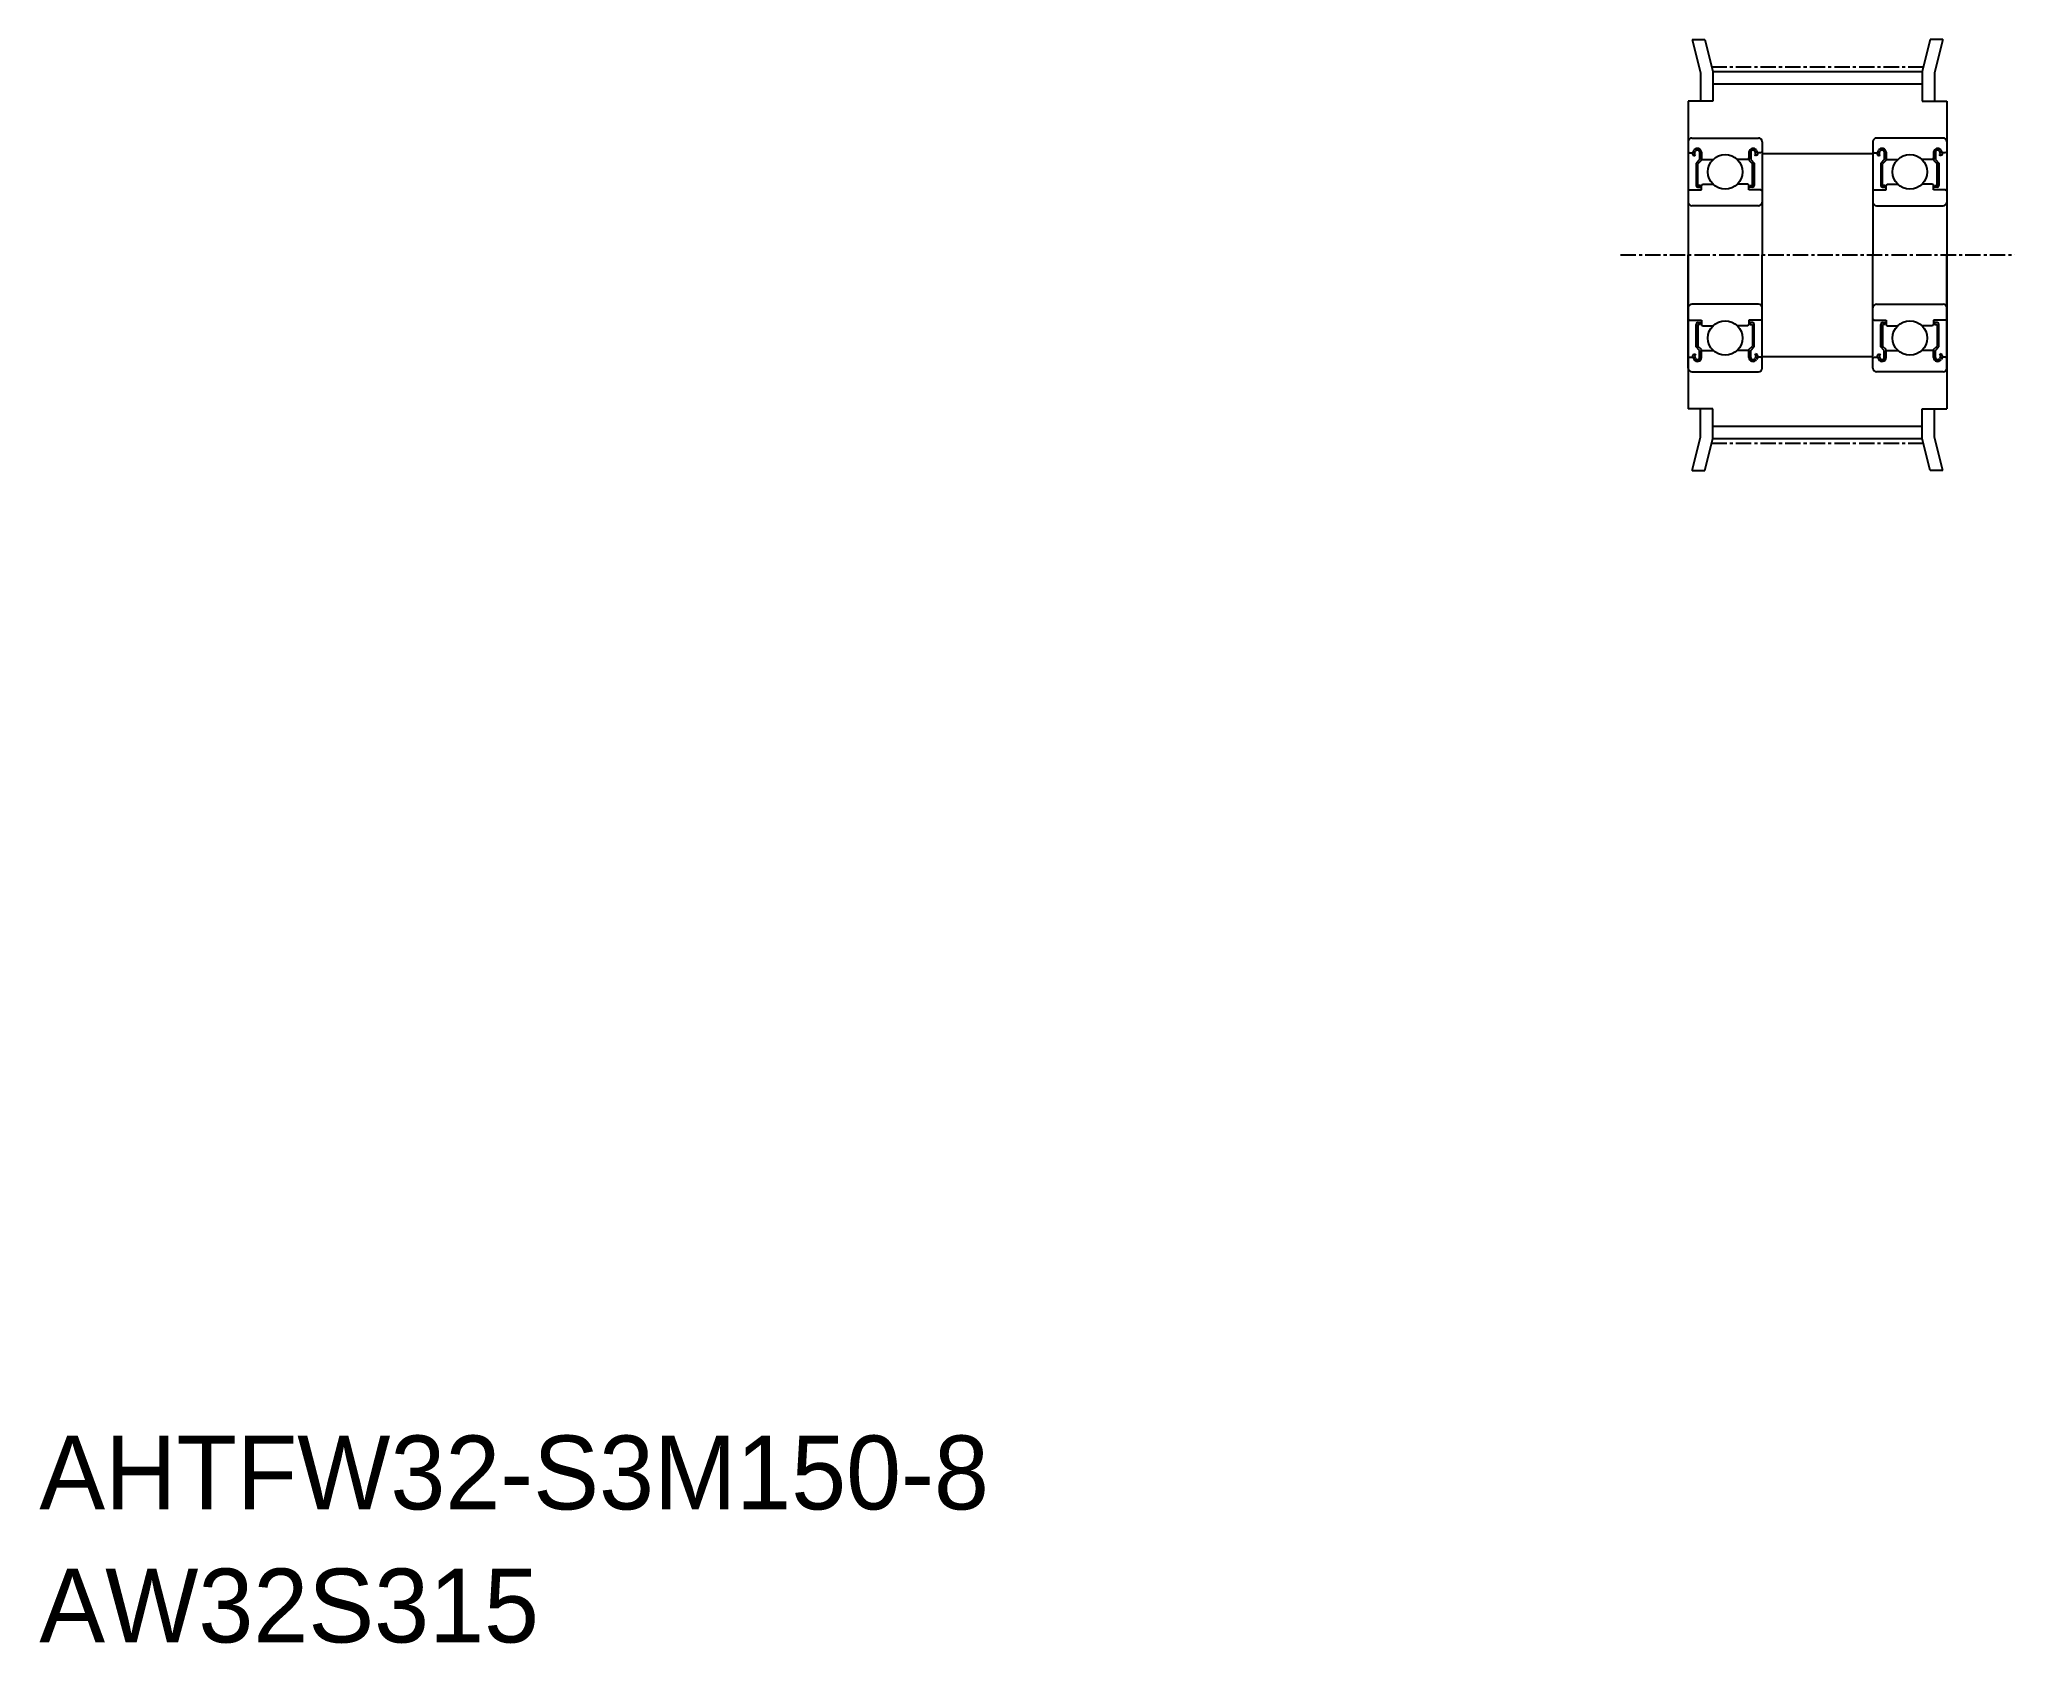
# Model space of a CAD drawing. Extents: x -286 to -126, y -61 to 69.
import ezdxf

# ---------------------------------------------------------------- set-up
doc = ezdxf.new("R2010")
doc.units = 0
doc.linetypes.add('CENTER', pattern=[2, 1.25, -0.25, 0.25, -0.25])
doc.layers.get('0').update_dxf_attribs({"linetype": 'CONTINUOUS'})
doc.layers.add('CENTER', color=1, linetype='CENTER')

msp = doc.modelspace()

# ---------------------------------------------------------------- linework, layer by layer
for p, q in [((-151.74, 69.41), (-151.05, 66.71)), ((-151.74, 69.41), (-150.71, 69.41)), ((-150.71, 69.41), (-150.05, 66.81)), ((-132.39, 69.41), (-133.05, 66.81)), ((-131.37, 69.41), (-132.39, 69.41)), ((-131.37, 69.41), (-132.05, 66.71)), ((-151.05, 66.71), (-151.05, 64.41)), ((-150.05, 66.81), (-150.05, 64.41)), ((-150.05, 66.81), (-133.05, 66.81)), ((-150.05, 65.82), (-133.05, 65.82)), ((-133.05, 66.81), (-133.05, 64.41)), ((-132.05, 66.71), (-132.05, 64.41)), ((-150.05, 64.41), (-152.05, 64.41)), ((-152.05, 64.41), (-152.05, 39.41)), ((-133.05, 64.41), (-131.05, 64.41)), ((-131.05, 64.41), (-131.05, 39.41)), ((-152.05, 61.11), (-152.05, 51.91)), ((-151.75, 61.41), (-146.35, 61.41)), ((-146.05, 61.11), (-146.05, 51.91)), ((-137.05, 61.11), (-137.05, 51.91)), ((-131.35, 61.41), (-136.75, 61.41)), ((-131.05, 61.11), (-131.05, 51.91)), ((-152.05, 60.31), (-151.95, 60.21)), ((-151.95, 60.21), (-151.69, 60.21)), ((-151.69, 60.21), (-151.58, 60.41)), ((-151.64, 60.02), (-151.52, 59.95)), ((-151.57, 60.14), (-151.46, 60.34)), ((-151.45, 60.07), (-151.57, 60.14)), ((-151.52, 59.95), (-151.45, 60.07)), ((-151.13, 59.66), (-151.41, 59.38)), ((-151.41, 59.38), (-151.41, 57.56)), ((-150.98, 59.6), (-151.27, 59.32)), ((-151.13, 60.25), (-151.13, 59.66)), ((-150.98, 60.25), (-150.98, 59.6)), ((-150.98, 59.76), (-150.88, 59.66)), ((-150.88, 59.66), (-150.03, 59.66)), ((-147.22, 59.66), (-148.07, 59.66)), ((-147.12, 59.76), (-147.22, 59.66)), ((-147.12, 60.25), (-147.12, 59.6)), ((-147.12, 59.6), (-146.83, 59.32)), ((-146.97, 60.25), (-146.97, 59.66)), ((-146.97, 59.66), (-146.69, 59.38)), ((-146.69, 59.38), (-146.69, 57.56)), ((-146.53, 60.14), (-146.65, 60.34)), ((-146.65, 60.07), (-146.53, 60.14)), ((-146.58, 59.95), (-146.65, 60.07)), ((-146.46, 60.02), (-146.58, 59.95)), ((-146.41, 60.21), (-146.52, 60.41)), ((-146.15, 60.21), (-146.41, 60.21)), ((-146.05, 60.31), (-146.15, 60.21)), ((-137.05, 60.31), (-136.95, 60.21)), ((-136.95, 60.21), (-136.69, 60.21)), ((-136.69, 60.21), (-136.58, 60.41)), ((-136.64, 60.02), (-136.52, 59.95)), ((-136.57, 60.14), (-136.46, 60.34)), ((-136.45, 60.07), (-136.57, 60.14)), ((-136.52, 59.95), (-136.45, 60.07)), ((-136.13, 59.66), (-136.41, 59.38)), ((-136.41, 59.38), (-136.41, 57.56)), ((-135.98, 59.6), (-136.27, 59.32)), ((-136.13, 60.25), (-136.13, 59.66)), ((-135.98, 60.25), (-135.98, 59.6)), ((-135.98, 59.76), (-135.88, 59.66)), ((-135.88, 59.66), (-135.03, 59.66)), ((-132.22, 59.66), (-133.07, 59.66)), ((-132.12, 59.76), (-132.22, 59.66)), ((-132.12, 60.25), (-132.12, 59.6)), ((-132.12, 59.6), (-131.83, 59.32)), ((-131.97, 60.25), (-131.97, 59.66)), ((-131.97, 59.66), (-131.69, 59.38)), ((-131.69, 59.38), (-131.69, 57.56)), ((-131.53, 60.14), (-131.65, 60.34)), ((-131.65, 60.07), (-131.53, 60.14)), ((-131.58, 59.95), (-131.65, 60.07)), ((-131.46, 60.02), (-131.58, 59.95)), ((-131.41, 60.21), (-131.52, 60.41)), ((-131.15, 60.21), (-131.41, 60.21)), ((-131.05, 60.31), (-131.15, 60.21)), ((-151.27, 57.56), (-151.27, 59.32)), ((-146.83, 57.56), (-146.83, 59.32)), ((-146.05, 58.81), (-146.05, 58.81)), ((-137.05, 58.81), (-137.05, 58.81)), ((-136.27, 57.56), (-136.27, 59.32)), ((-131.83, 57.56), (-131.83, 59.32)), ((-152.05, 57.11), (-151.95, 57.21)), ((-151.95, 57.21), (-150.98, 57.21)), ((-151.05, 57.56), (-151.27, 57.56)), ((-151.27, 57.41), (-151.05, 57.41)), ((-151.05, 57.41), (-151.05, 57.56)), ((-150.98, 57.56), (-150.88, 57.66)), ((-150.98, 57.21), (-150.98, 57.56)), ((-150.88, 57.66), (-150.03, 57.66)), ((-147.22, 57.66), (-148.07, 57.66)), ((-147.12, 57.56), (-147.22, 57.66)), ((-147.12, 57.21), (-147.12, 57.56)), ((-146.15, 57.21), (-147.12, 57.21)), ((-147.05, 57.41), (-147.05, 57.56)), ((-147.05, 57.56), (-146.83, 57.56)), ((-146.83, 57.41), (-147.05, 57.41)), ((-146.05, 57.11), (-146.15, 57.21)), ((-146.05, 56.51), (-146.05, 56.51)), ((-137.05, 57.11), (-136.95, 57.21)), ((-137.05, 56.51), (-137.05, 56.51)), ((-136.95, 57.21), (-135.98, 57.21)), ((-136.05, 57.56), (-136.27, 57.56)), ((-136.27, 57.41), (-136.05, 57.41)), ((-136.05, 57.41), (-136.05, 57.56)), ((-135.98, 57.56), (-135.88, 57.66)), ((-135.98, 57.21), (-135.98, 57.56)), ((-135.88, 57.66), (-135.03, 57.66)), ((-132.22, 57.66), (-133.07, 57.66)), ((-132.12, 57.56), (-132.22, 57.66)), ((-132.12, 57.21), (-132.12, 57.56)), ((-131.15, 57.21), (-132.12, 57.21)), ((-132.05, 57.56), (-131.83, 57.56)), ((-132.05, 57.41), (-132.05, 57.56)), ((-131.83, 57.41), (-132.05, 57.41)), ((-131.05, 57.11), (-131.15, 57.21)), ((-146.35, 55.91), (-151.75, 55.91)), ((-136.75, 55.91), (-131.35, 55.91)), ((-152.05, 42.71), (-152.05, 51.91)), ((-146.05, 42.71), (-146.05, 51.91)), ((-137.05, 42.71), (-137.05, 51.91)), ((-131.05, 42.71), (-131.05, 51.91)), ((-152.05, 46.71), (-151.95, 46.61)), ((-151.95, 46.61), (-150.98, 46.61)), ((-146.35, 47.91), (-151.75, 47.91)), ((-150.98, 46.61), (-150.98, 46.26)), ((-147.12, 46.61), (-147.12, 46.26)), ((-146.15, 46.61), (-147.12, 46.61)), ((-146.05, 46.71), (-146.15, 46.61)), ((-137.05, 46.71), (-136.95, 46.61)), ((-136.95, 46.61), (-135.98, 46.61)), ((-136.75, 47.91), (-131.35, 47.91)), ((-135.98, 46.61), (-135.98, 46.26)), ((-132.12, 46.61), (-132.12, 46.26)), ((-131.15, 46.61), (-132.12, 46.61)), ((-131.05, 46.71), (-131.15, 46.61)), ((-151.41, 44.45), (-151.41, 46.27)), ((-151.27, 46.41), (-151.05, 46.41)), ((-151.27, 46.27), (-151.27, 44.51)), ((-151.05, 46.27), (-151.27, 46.27)), ((-151.05, 46.41), (-151.05, 46.27)), ((-150.98, 46.26), (-150.88, 46.16)), ((-150.88, 46.16), (-150.03, 46.16)), ((-147.22, 46.16), (-148.07, 46.16)), ((-147.12, 46.26), (-147.22, 46.16)), ((-147.05, 46.41), (-147.05, 46.27)), ((-146.83, 46.41), (-147.05, 46.41)), ((-147.05, 46.27), (-146.83, 46.27)), ((-146.83, 46.27), (-146.83, 44.51)), ((-146.69, 44.45), (-146.69, 46.27)), ((-136.41, 44.45), (-136.41, 46.27)), ((-136.27, 46.41), (-136.05, 46.41)), ((-136.27, 46.27), (-136.27, 44.51)), ((-136.05, 46.27), (-136.27, 46.27)), ((-136.05, 46.41), (-136.05, 46.27)), ((-135.98, 46.26), (-135.88, 46.16)), ((-135.88, 46.16), (-135.03, 46.16)), ((-132.22, 46.16), (-133.07, 46.16)), ((-132.12, 46.26), (-132.22, 46.16)), ((-132.05, 46.41), (-132.05, 46.27)), ((-131.83, 46.41), (-132.05, 46.41)), ((-132.05, 46.27), (-131.83, 46.27)), ((-131.83, 46.27), (-131.83, 44.51)), ((-131.69, 44.45), (-131.69, 46.27)), ((-152.05, 43.51), (-151.95, 43.61)), ((-151.95, 43.61), (-151.69, 43.61)), ((-151.69, 43.61), (-151.58, 43.42)), ((-151.64, 43.81), (-151.52, 43.88)), ((-151.45, 43.76), (-151.57, 43.68)), ((-151.57, 43.68), (-151.46, 43.49)), ((-151.52, 43.88), (-151.45, 43.76)), ((-151.13, 44.16), (-151.41, 44.45)), ((-150.98, 44.22), (-151.27, 44.51)), ((-151.13, 43.58), (-151.13, 44.16)), ((-150.98, 43.58), (-150.98, 44.22)), ((-150.98, 44.06), (-150.88, 44.16)), ((-150.88, 44.16), (-150.03, 44.16)), ((-147.22, 44.16), (-148.07, 44.16)), ((-147.12, 44.06), (-147.22, 44.16)), ((-147.12, 44.22), (-146.83, 44.51)), ((-147.12, 43.58), (-147.12, 44.22)), ((-146.97, 44.16), (-146.69, 44.45)), ((-146.97, 43.58), (-146.97, 44.16)), ((-146.58, 43.88), (-146.65, 43.76)), ((-146.65, 43.76), (-146.53, 43.68)), ((-146.53, 43.68), (-146.65, 43.49)), ((-146.46, 43.81), (-146.58, 43.88)), ((-146.41, 43.61), (-146.52, 43.42)), ((-146.15, 43.61), (-146.41, 43.61)), ((-146.05, 43.51), (-146.15, 43.61)), ((-137.05, 43.51), (-136.95, 43.61)), ((-136.95, 43.61), (-136.69, 43.61)), ((-136.69, 43.61), (-136.58, 43.42)), ((-136.64, 43.81), (-136.52, 43.88)), ((-136.45, 43.76), (-136.57, 43.68)), ((-136.57, 43.68), (-136.46, 43.49)), ((-136.52, 43.88), (-136.45, 43.76)), ((-136.13, 44.16), (-136.41, 44.45)), ((-135.98, 44.22), (-136.27, 44.51)), ((-136.13, 43.58), (-136.13, 44.16)), ((-135.98, 43.58), (-135.98, 44.22)), ((-135.98, 44.06), (-135.88, 44.16)), ((-135.88, 44.16), (-135.03, 44.16)), ((-132.22, 44.16), (-133.07, 44.16)), ((-132.12, 44.06), (-132.22, 44.16)), ((-132.12, 44.22), (-131.83, 44.51)), ((-132.12, 43.58), (-132.12, 44.22)), ((-131.97, 44.16), (-131.69, 44.45)), ((-131.97, 43.58), (-131.97, 44.16)), ((-131.58, 43.88), (-131.65, 43.76)), ((-131.65, 43.76), (-131.53, 43.68)), ((-131.53, 43.68), (-131.65, 43.49)), ((-131.46, 43.81), (-131.58, 43.88)), ((-131.41, 43.61), (-131.52, 43.42)), ((-131.15, 43.61), (-131.41, 43.61)), ((-131.05, 43.51), (-131.15, 43.61)), ((-151.75, 42.41), (-146.35, 42.41)), ((-131.35, 42.41), (-136.75, 42.41)), ((-150.05, 39.41), (-152.05, 39.41)), ((-151.05, 37.12), (-151.05, 39.41)), ((-150.05, 37.01), (-150.05, 39.41)), ((-133.05, 39.41), (-131.05, 39.41)), ((-133.05, 37.01), (-133.05, 39.41)), ((-132.05, 37.12), (-132.05, 39.41)), ((-151.74, 34.41), (-151.05, 37.12)), ((-150.71, 34.41), (-150.05, 37.01)), ((-150.05, 38.01), (-133.05, 38.01)), ((-150.05, 37.01), (-133.05, 37.01)), ((-132.39, 34.41), (-133.05, 37.01)), ((-131.37, 34.41), (-132.05, 37.12)), ((-151.74, 34.41), (-150.71, 34.41)), ((-131.37, 34.41), (-132.39, 34.41))]:
    msp.add_line(p, q)
at = {"color": 7, "linetype": 'CONTINUOUS'}
for p, q in [((-146.05, 60.16), (-137.05, 60.16)), ((-146.05, 43.66), (-137.05, 43.66))]:
    msp.add_line(p, q, dxfattribs=at)
for centre in [(-149.05, 58.66), (-134.05, 58.66), (-149.05, 45.16), (-134.05, 45.16)]:
    msp.add_circle(centre, 1.4)
for centre, radius, start, end in [((-151.75, 61.11), 0.3, 90, 180), ((-146.35, 61.11), 0.3, 0, 90), ((-136.75, 61.11), 0.3, 90, 180), ((-131.35, 61.11), 0.3, 0, 90), ((-151.57, 60.14), 0.142, 149.9903, 240.0019), ((-151.3, 60.25), 0.319, 0, 150.0003), ((-151.3, 60.25), 0.177, 0, 150.0032), ((-146.8, 60.25), 0.319, 29.9997, 180), ((-146.8, 60.25), 0.177, 29.9968, 180), ((-146.53, 60.14), 0.142, 299.9981, 30.0097), ((-136.57, 60.14), 0.142, 149.9903, 240.0019), ((-136.3, 60.25), 0.319, 0, 150.0003), ((-136.3, 60.25), 0.177, 0, 150.0032), ((-131.8, 60.25), 0.319, 29.9997, 180), ((-131.8, 60.25), 0.177, 29.9968, 180), ((-131.53, 60.14), 0.142, 299.9981, 30.0097), ((-151.75, 56.21), 0.3, 180, 270), ((-151.27, 57.56), 0.142, 180, 270), ((-146.83, 57.56), 0.142, 270, 359.9999), ((-146.35, 56.21), 0.3, 270, 0), ((-136.75, 56.21), 0.3, 180, 270), ((-136.27, 57.56), 0.142, 180, 270), ((-131.83, 57.56), 0.142, 270, 360), ((-131.35, 56.21), 0.3, 270, 0), ((-151.75, 47.61), 0.3, 90, 180), ((-146.35, 47.61), 0.3, 0, 90), ((-136.75, 47.61), 0.3, 90, 180), ((-131.35, 47.61), 0.3, 0, 90), ((-151.27, 46.27), 0.142, 90, 179.9999), ((-146.83, 46.27), 0.142, 0, 90), ((-136.27, 46.27), 0.142, 90, 180), ((-131.83, 46.27), 0.142, 0.0001, 90), ((-151.57, 43.68), 0.142, 119.9981, 210.0097), ((-151.3, 43.58), 0.319, 209.9997, 0), ((-151.3, 43.58), 0.177, 209.9968, 0), ((-146.8, 43.58), 0.319, 180, 330.0003), ((-146.8, 43.58), 0.177, 180, 330.0032), ((-146.53, 43.68), 0.142, 329.9903, 60.0019), ((-136.57, 43.68), 0.142, 119.9981, 210.0097), ((-136.3, 43.58), 0.319, 209.9997, 0), ((-136.3, 43.58), 0.177, 209.9968, 0), ((-131.8, 43.58), 0.319, 180, 330.0003), ((-131.8, 43.58), 0.177, 180, 330.0032), ((-131.53, 43.68), 0.142, 329.9903, 60.0019), ((-151.75, 42.71), 0.3, 180, 270), ((-146.35, 42.71), 0.3, 270, 0), ((-136.75, 42.71), 0.3, 180, 270), ((-131.35, 42.71), 0.3, 270, 0)]:
    msp.add_arc(centre, radius, start, end)
at = {"layer": 'CENTER', "color": 1, "linetype": 'CENTER'}
for p, q in [((-150.18, 67.19), (-132.92, 67.19)), ((-157.55, 51.91), (-125.55, 51.91)), ((-150.18, 36.63), (-132.92, 36.63))]:
    msp.add_line(p, q, dxfattribs=at)

# ---------------------------------------------------------------- texts
at = {"color": 7, "linetype": 'CONTINUOUS'}
for s, p in [('AHTFW32-S3M150-8', (-285.99, -50)), ('AW32S315', (-285.99, -60.81))]:
    msp.add_text(s, height=6, dxfattribs=at).set_placement(p)

doc.saveas('drawing.dxf')
